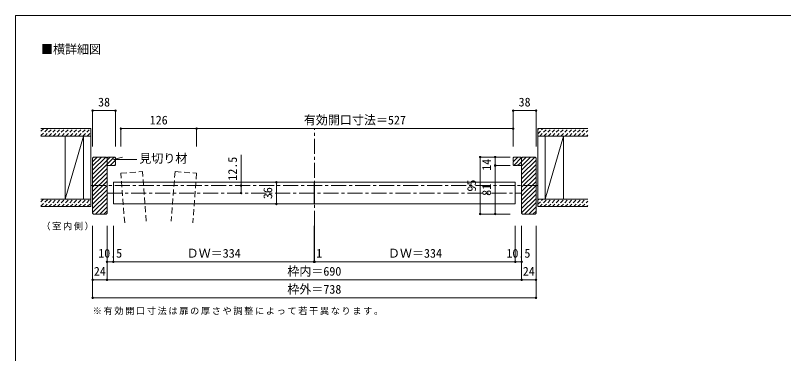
# Model space of a CAD drawing. Units: millimetres on the paper, with parts at other scales. Extents: x -197 to 279, y -138 to 137.
# Drawn here: x -197.2 to 58.6, y 24.2 to 137 of the extents above; entities that cross this region are included whole.
import ezdxf
from ezdxf.enums import TextEntityAlignment as Align

# ---------------------------------------------------------------- set-up
doc = ezdxf.new("R2010")
doc.units = ezdxf.units.MM
doc.header["$PDMODE"] = 32
doc.header["$PDSIZE"] = 0.5
for name, pattern in [('CHAIN1', [8, 5, -1, 1, -1]), ('DASHED1', [1.8, 1.2, -0.6]), ('DASHED2', [3, 2, -1])]:
    doc.linetypes.add(name, pattern=pattern)
for name, color, linetype, lineweight in [('0-1_通り芯', 4, 'Continuous', 9), ('0-3_仕上げ', 2, 'Continuous', 9), ('0-4_枠', 3, 'Continuous', 9), ('0-6_扉', 6, 'Continuous', 9), ('0-A_文字', 7, 'Continuous', 9), ('0-B_寸法', 7, 'Continuous', 9), ('0-C_ハッチ', 4, 'DASHED1', 9), ('1-A_文字', 7, 'Continuous', 9), ('F-0_補助線', 7, 'Continuous', 9)]:
    doc.layers.add(name, color=color, linetype=linetype, lineweight=lineweight)
doc.styles.add('ＭＳ ゴシック', font='')
doc.styles.get('ＭＳ ゴシック').set_extended_font_data('MS Gothic')

msp = doc.modelspace()

# ---------------------------------------------------------------- linework, layer by layer
at = {"layer": '0-1_通り芯', "linetype": 'CHAIN1'}
for p, q in [((-97.668, 66.85), (-97.668, 99.25)), ((-172.068, 80.25), (-23.268, 80.25)), ((-166.668, 77.75), (-28.668, 77.75))]:
    msp.add_line(p, q, dxfattribs=at)
at = {"layer": '0-1_通り芯'}
for p, q in [((-37.468, 89.75), (-37.468, 86.95)), ((-37.468, 89.75), (-32.468, 89.75)), ((-37.468, 86.95), (-32.468, 86.95)), ((-37.468, 86.95), (-37.468, 70.75)), ((-37.468, 70.75), (-32.468, 70.75))]:
    msp.add_line(p, q, dxfattribs=at)
at = {"layer": '0-1_通り芯', "color": 7}
for p in [(-37.468, 89.75), (-37.468, 86.95), (-37.468, 70.75)]:
    msp.add_point(p, dxfattribs=at)
at = {"layer": '0-3_仕上げ'}
for p, q in [((-188.667, 99.25), (-172.068, 99.25)), ((-188.667, 96.75), (-172.068, 96.75)), ((-180.568, 75.75), (-180.568, 96.75)), ((-174.568, 75.75), (-174.568, 96.75)), ((-23.268, 96.75), (-6.669, 96.75)), ((-20.768, 75.75), (-20.768, 96.75)), ((-14.768, 75.75), (-14.768, 96.75)), ((-188.667, 75.75), (-172.068, 75.75)), ((-23.268, 75.75), (-6.669, 75.75)), ((-23.268, 73.25), (-6.669, 73.25))]:
    msp.add_line(p, q, dxfattribs=at)
at = {"layer": '0-3_仕上げ', "color": 7}
for p, q in [((-174.568, 96.75), (-180.568, 75.75)), ((-14.768, 96.75), (-20.768, 75.75))]:
    msp.add_line(p, q, dxfattribs=at)
at = {"layer": '0-3_仕上げ'}
for points in [[(-188.667, 73.25), (-172.068, 73.25), (-172.068, 99.25)], [(-23.268, 73.25), (-23.268, 99.25), (-6.669, 99.25)]]:
    msp.add_lwpolyline(points, dxfattribs=at)
at = {"layer": '0-4_枠'}
for p, q in [((-171.168, 89.75), (-171.468, 89.45)), ((-166.968, 89.75), (-171.168, 89.75)), ((-166.668, 89.45), (-166.968, 89.75)), ((-166.468, 89.75), (-166.668, 89.55)), ((-166.668, 71.05), (-166.668, 89.55)), ((-28.868, 89.75), (-28.668, 89.55)), ((-28.668, 71.05), (-28.668, 89.55)), ((-24.168, 89.75), (-23.868, 89.45)), ((-171.468, 89.45), (-171.468, 71.05)), ((-28.868, 86.95), (-28.668, 87.15)), ((-23.868, 89.45), (-23.868, 71.05))]:
    msp.add_line(p, q, dxfattribs=at)
for points in [[(-164.068, 88.35), (-163.868, 88.55), (-163.868, 89.55), (-164.068, 89.75), (-166.468, 89.75)], [(-31.268, 88.35), (-31.468, 88.55), (-31.468, 89.55), (-31.268, 89.75), (-28.868, 89.75)], [(-28.668, 89.45), (-28.368, 89.75), (-24.168, 89.75)], [(-166.668, 87.15), (-166.468, 86.95), (-165.468, 86.95), (-165.268, 87.15)], [(-165.268, 87.15), (-165.068, 86.95), (-164.068, 86.95), (-163.868, 87.15), (-163.868, 88.15), (-164.068, 88.35)], [(-30.068, 87.15), (-30.268, 86.95), (-31.268, 86.95), (-31.468, 87.15), (-31.468, 88.15), (-31.268, 88.35)], [(-28.868, 86.95), (-29.868, 86.95), (-30.068, 87.15)], [(-171.468, 71.05), (-171.168, 70.75), (-166.968, 70.75), (-166.668, 71.05)], [(-23.868, 71.05), (-24.168, 70.75), (-28.368, 70.75), (-28.668, 71.05)]]:
    msp.add_lwpolyline(points, dxfattribs=at)
at = {"layer": '0-6_扉', "color": 2, "linetype": 'DASHED2'}
for p, q in [((-162.068, 84.381), (-154.889, 84.928)), ((-153.629, 68.368), (-154.889, 84.928)), ((-144.047, 84.928), (-145.307, 68.368)), ((-144.047, 84.928), (-136.868, 84.381)), ((-160.808, 67.822), (-162.068, 84.381)), ((-136.868, 84.381), (-138.128, 67.822))]:
    msp.add_line(p, q, dxfattribs=at)
at = {"layer": '0-6_扉'}
for p, q in [((-164.568, 81.35), (-164.568, 74.15)), ((-164.568, 81.35), (-97.768, 81.35)), ((-97.768, 81.35), (-97.768, 74.15)), ((-97.568, 81.35), (-97.568, 74.15)), ((-97.568, 81.35), (-30.768, 81.35)), ((-30.768, 81.35), (-30.768, 74.15)), ((-164.568, 74.15), (-97.768, 74.15)), ((-97.568, 74.15), (-30.768, 74.15))]:
    msp.add_line(p, q, dxfattribs=at)
at = {"layer": '0-B_寸法', "color": 4}
for p, q in [((-171.468, 105.25), (-163.868, 105.25)), ((-171.468, 105.25), (-171.468, 93.25)), ((-163.868, 105.25), (-163.868, 93.25)), ((-31.468, 105.25), (-23.868, 105.25)), ((-31.468, 105.25), (-31.468, 93.25)), ((-23.868, 105.25), (-23.868, 93.25)), ((-136.868, 99.25), (-162.068, 99.25)), ((-162.068, 99.25), (-162.068, 93.25)), ((-31.468, 99.25), (-136.868, 99.25)), ((-136.868, 99.25), (-136.868, 93.25)), ((-31.468, 99.25), (-31.468, 93.25)), ((-122.059, 90.559), (-122.059, 77.75)), ((-42.468, 70.75), (-42.468, 89.75)), ((-42.468, 89.75), (-32.468, 89.75)), ((-110.317, 81.35), (-110.317, 74.15)), ((-42.468, 70.75), (-32.468, 70.75)), ((-171.468, 48.85), (-171.468, 66.85)), ((-166.668, 54.85), (-166.668, 66.85)), ((-164.568, 54.85), (-164.568, 66.85)), ((-97.768, 54.85), (-97.768, 66.85)), ((-97.568, 54.85), (-97.568, 66.85)), ((-30.768, 54.85), (-30.768, 66.85)), ((-28.668, 54.85), (-28.668, 66.85)), ((-23.868, 48.85), (-23.868, 66.85)), ((-166.668, 54.85), (-164.568, 54.85)), ((-166.668, 48.85), (-166.668, 54.85)), ((-164.568, 54.85), (-97.768, 54.85)), ((-97.768, 54.85), (-97.568, 54.85)), ((-97.568, 54.85), (-30.768, 54.85)), ((-30.768, 54.85), (-28.668, 54.85)), ((-28.668, 48.85), (-28.668, 54.85)), ((-171.468, 48.85), (-166.668, 48.85)), ((-171.468, 42.85), (-171.468, 48.85)), ((-166.668, 48.85), (-28.668, 48.85)), ((-28.668, 48.85), (-23.868, 48.85)), ((-23.868, 42.85), (-23.868, 48.85)), ((-171.468, 42.85), (-23.868, 42.85))]:
    msp.add_line(p, q, dxfattribs=at)
at = {"layer": '0-B_寸法'}
for p in [(-171.468, 105.25), (-163.868, 105.25), (-31.468, 105.25), (-23.868, 105.25), (-162.068, 99.25), (-136.868, 99.25), (-31.468, 99.25), (-42.468, 89.75), (-122.059, 80.25), (-110.317, 81.35), (-122.059, 77.75), (-110.317, 74.15), (-42.468, 70.75), (-166.668, 54.85), (-164.568, 54.85), (-97.768, 54.85), (-97.568, 54.85), (-30.768, 54.85), (-28.668, 54.85), (-171.468, 48.85), (-166.668, 48.85), (-28.668, 48.85), (-23.868, 48.85), (-171.468, 42.85), (-23.868, 42.85)]:
    msp.add_point(p, dxfattribs=at)
at = {"layer": '0-C_ハッチ'}
for p, q in [((-188.667, 96.937), (-186.353, 99.25)), ((-188.667, 98.351), (-187.768, 99.25)), ((-187.439, 96.75), (-184.939, 99.25)), ((-186.025, 96.75), (-183.525, 99.25)), ((-184.611, 96.75), (-182.111, 99.25)), ((-183.197, 96.75), (-180.697, 99.25)), ((-181.782, 96.75), (-179.282, 99.25)), ((-180.368, 96.75), (-177.868, 99.25)), ((-178.954, 96.75), (-176.454, 99.25)), ((-177.54, 96.75), (-175.04, 99.25)), ((-176.126, 96.75), (-173.626, 99.25)), ((-174.711, 96.75), (-172.211, 99.25)), ((-173.297, 96.75), (-172.068, 97.979)), ((-23.268, 97.535), (-21.553, 99.25)), ((-23.268, 98.95), (-22.968, 99.25)), ((-22.639, 96.75), (-20.139, 99.25)), ((-21.225, 96.75), (-18.725, 99.25)), ((-19.811, 96.75), (-17.311, 99.25)), ((-18.397, 96.75), (-15.897, 99.25)), ((-16.982, 96.75), (-14.482, 99.25)), ((-15.568, 96.75), (-13.068, 99.25)), ((-14.154, 96.75), (-11.654, 99.25)), ((-12.74, 96.75), (-10.24, 99.25)), ((-11.326, 96.75), (-8.826, 99.25)), ((-9.911, 96.75), (-7.411, 99.25)), ((-8.497, 96.75), (-6.669, 98.578)), ((-7.083, 96.75), (-6.669, 97.164)), ((-188.667, 73.437), (-186.353, 75.75)), ((-188.667, 74.851), (-187.768, 75.75)), ((-187.439, 73.25), (-184.939, 75.75)), ((-186.025, 73.25), (-183.525, 75.75)), ((-184.611, 73.25), (-182.111, 75.75)), ((-183.197, 73.25), (-180.697, 75.75)), ((-181.782, 73.25), (-179.282, 75.75)), ((-180.368, 73.25), (-177.868, 75.75)), ((-178.954, 73.25), (-176.454, 75.75)), ((-177.54, 73.25), (-175.04, 75.75)), ((-176.126, 73.25), (-173.626, 75.75)), ((-174.711, 73.25), (-172.211, 75.75)), ((-173.297, 73.25), (-172.068, 74.479)), ((-23.268, 74.035), (-21.553, 75.75)), ((-23.268, 75.45), (-22.968, 75.75)), ((-22.639, 73.25), (-20.139, 75.75)), ((-21.225, 73.25), (-18.725, 75.75)), ((-19.811, 73.25), (-17.311, 75.75)), ((-18.397, 73.25), (-15.897, 75.75)), ((-16.982, 73.25), (-14.482, 75.75)), ((-15.568, 73.25), (-13.068, 75.75)), ((-14.154, 73.25), (-11.654, 75.75)), ((-12.74, 73.25), (-10.24, 75.75)), ((-11.326, 73.25), (-8.826, 75.75)), ((-9.911, 73.25), (-7.411, 75.75)), ((-8.497, 73.25), (-6.669, 75.078)), ((-7.083, 73.25), (-6.669, 73.664))]:
    msp.add_line(p, q, dxfattribs=at)
at = {"layer": '0-C_ハッチ', "linetype": 'Continuous'}
for p, q in [((-171.468, 85.383), (-167.101, 89.75)), ((-171.468, 86.797), (-168.515, 89.75)), ((-171.468, 88.212), (-169.93, 89.75)), ((-166.668, 87.355), (-164.273, 89.75)), ((-166.668, 88.769), (-165.687, 89.75)), ((-31.295, 88.377), (-29.922, 89.75)), ((-31.288, 86.97), (-28.688, 89.57)), ((-28.668, 85.348), (-24.266, 89.75)), ((-28.668, 86.762), (-25.68, 89.75)), ((-28.668, 88.176), (-27.094, 89.75)), ((-171.468, 83.969), (-166.668, 88.769)), ((-171.468, 82.555), (-166.668, 87.355)), ((-165.658, 86.95), (-163.868, 88.74)), ((-164.244, 86.95), (-163.868, 87.326)), ((-29.881, 86.963), (-28.668, 88.176)), ((-28.668, 83.933), (-23.868, 88.733)), ((-28.668, 82.519), (-23.868, 87.319)), ((-171.468, 81.14), (-166.668, 85.94)), ((-171.468, 79.726), (-166.668, 84.526)), ((-28.668, 81.105), (-23.868, 85.905)), ((-28.668, 79.691), (-23.868, 84.491)), ((-171.468, 78.312), (-166.668, 83.112)), ((-28.668, 78.276), (-23.868, 83.076)), ((-171.468, 76.898), (-166.668, 81.698)), ((-171.468, 75.484), (-166.668, 80.284)), ((-28.668, 76.862), (-23.868, 81.662)), ((-28.668, 75.448), (-23.868, 80.248)), ((-171.468, 74.069), (-166.668, 78.869)), ((-171.468, 72.655), (-166.668, 77.455)), ((-28.668, 74.034), (-23.868, 78.834)), ((-28.668, 72.62), (-23.868, 77.42)), ((-171.468, 71.241), (-166.668, 76.041)), ((-170.545, 70.75), (-166.668, 74.627)), ((-28.668, 71.205), (-23.868, 76.005)), ((-27.709, 70.75), (-23.868, 74.591)), ((-169.131, 70.75), (-166.668, 73.213)), ((-167.716, 70.75), (-166.668, 71.798)), ((-26.295, 70.75), (-23.868, 73.177)), ((-24.881, 70.75), (-23.868, 71.763))]:
    msp.add_line(p, q, dxfattribs=at)
at = {"layer": '1-A_文字'}
for q in [(-161.583, 89.701), (-156.767, 88.925)]:
    msp.add_line((-164.481, 88.925), q, dxfattribs=at)
at = {"layer": 'F-0_補助線', "color": 3, "lineweight": 18}
msp.add_lwpolyline([(-197.2, 137), (197.8, 137), (197.8, -138), (-197.2, -138)], close=True, dxfattribs=at)

# ---------------------------------------------------------------- texts
at = {"layer": '0-1_通り芯', "color": 7, "style": 'ＭＳ ゴシック'}
for s, p in [('14', (-37.968, 85.193)), ('81', (-37.968, 76.85))]:
    msp.add_text(s, height=2.933, rotation=90, dxfattribs=at).set_placement(p, align=Align.BOTTOM_LEFT)
at = {"layer": '0-A_文字', "style": 'ＭＳ ゴシック'}
msp.add_text('■横詳細図', height=2.933, dxfattribs=at).set_placement((-188.667, 123.333), align=Align.BOTTOM_LEFT)
at = {"layer": '0-A_文字', "char_height": 2.199, "attachment_point": 7, "style": 'ＭＳ ゴシック'}
for s, insert in [('\\T1.17;（室内側）', (-188.567, 65.35)), ('\\T1.17;※有効開口寸法は扉の厚さや調整によって若干異なります。', (-171.468, 37.111))]:
    msp.add_mtext(s, dxfattribs=dict(at, insert=insert))
at = {"layer": '0-B_寸法', "style": 'ＭＳ ゴシック'}
for s, p in [('38', (-169.668, 105.75)), ('38', (-29.668, 105.75)), ('126', (-152.468, 99.75)), ('有効開口寸法＝527', (-101.168, 99.75)), ('10.5', (-169.618, 55.35)), ('ＤＷ＝334', (-140.168, 55.35)), ('1', (-97.051, 55.35)), ('ＤＷ＝334', (-73.168, 55.35)), ('10.5', (-33.718, 55.35)), ('24', (-171.068, 49.35)), ('枠内＝690', (-106.668, 49.35)), ('24', (-28.268, 49.35)), ('枠外＝738', (-106.668, 43.35))]:
    msp.add_text(s, height=2.933, dxfattribs=at).set_placement(p, align=Align.BOTTOM_LEFT)
for s, p in [('12.5', (-122.559, 81.898)), ('95', (-42.968, 78.25)), ('36', (-110.817, 75.75))]:
    msp.add_text(s, height=2.933, rotation=90, dxfattribs=at).set_placement(p, align=Align.BOTTOM_LEFT)
at = {"layer": '1-A_文字', "style": 'ＭＳ ゴシック'}
msp.add_text('見切り材', height=2.933, dxfattribs=at).set_placement((-155.938, 86.961), align=Align.BOTTOM_LEFT)

doc.saveas('drawing.dxf')
